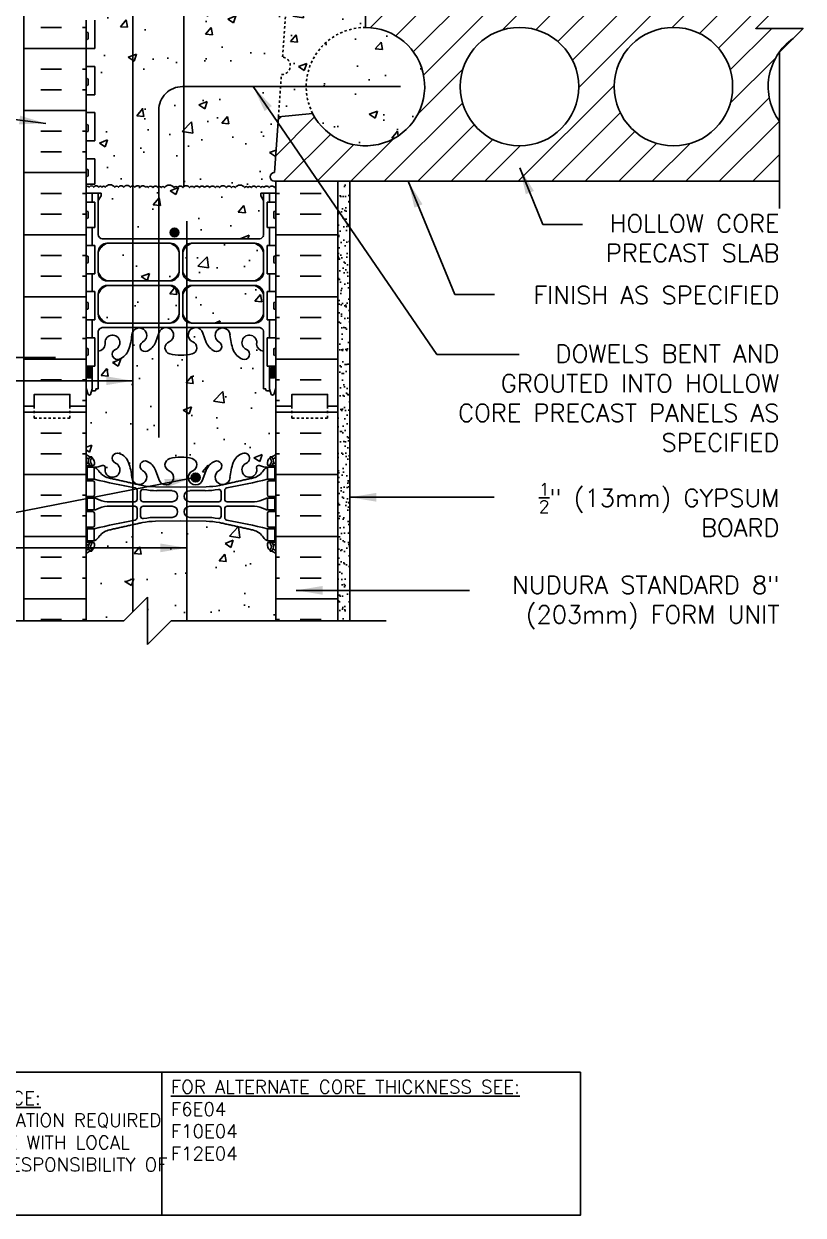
# Model space of a CAD drawing. Header units: inches. Extents: x 108 to 207.1, y 111.8 to 190.
# Drawn here: x 174.2 to 207.1, y 111.8 to 162.1 of the extents above; entities that cross this region are included whole.
import ezdxf

# ---------------------------------------------------------------- set-up
doc = ezdxf.new("R2010")
doc.units = ezdxf.units.IN
doc.header["$LTSCALE"] = 0.5
doc.header["$MEASUREMENT"] = 0
doc.linetypes.add('DASHED2', pattern=[0.375, 0.25, -0.125])
doc.linetypes.add('HIDDEN2', pattern=[0.1875, 0.125, -0.0625])
for name, color, linetype in [('HATCH', 12, 'Continuous'), ('Hidden2', 12, 'HIDDEN2'), ('line25', 2, 'Continuous'), ('LINE3', 3, 'Continuous'), ('LINE50', 5, 'Continuous'), ('LINE9', 9, 'Continuous'), ('TEXT', 4, 'Continuous'), ('Web_Edge', 9, 'Continuous')]:
    doc.layers.add(name, color=color, linetype=linetype)
doc.styles.add('DIM', font='romans.shx', dxfattribs={"width": 0.7})
doc.styles.add('ROMANS', font='romans.shx', dxfattribs={"height": 0.75})
doc.styles.get("Standard").update_dxf_attribs({"font": 'romans.shx', "height": 0.75})
doc.dimstyles.new('ext_12', dxfattribs={"dimscale": 12, "dimtxt": 0.09375, "dimasz": 0.09375, "dimexe": 0.09375, "dimexo": 0.0625, "dimgap": 0.0625, "dimtad": 1, "dimdec": 1, "dimzin": 3, "dimdsep": 46, "dimlunit": 4, "dimtxsty": 'DIM', "dimcen": 0.09, "dimdle": 0.09375, "dimclrt": 4, "dimadec": 0, "dimazin": 0, "dimtfac": 1, "dimtdec": 1, "dimtmove": 2, "dimatfit": 3, "dimfxl": 1, "dimfrac": 2, "dimtolj": 1, "dimtzin": 0, "dimarcsym": 0})

msp = doc.modelspace()

# ---------------------------------------------------------------- hatches: boundary and pattern name
at = {"layer": 'HATCH'}
h = msp.add_hatch(dxfattribs=at)
h.set_pattern_fill('AR-CONC', color=256, scale=0.5)
h.set_pattern_definition([(50, (0, 0), (3.5863, -0.31376), [0.375, -4.125]), (355, (0, 0), (-0.693757, 3.76096), [0.3, -3.3]), (100.4514, (0.299, -0.026), (2.892544, 3.4472), [0.3187, -3.50571]), (46.1842, (0, 1), (5.33621, -0.8276), [0.5625, -6.1875]), (96.6356, (0.4447, 0.931), (4.67331, 4.87059), [0.47805, -5.25857]), (351.1842, (0, 1), (4.67331, 4.87059), [0.45, -4.95]), (21, (0.5, 0.75), (2.984535, -2.013094), [0.375, -4.125]), (326, (0.5, 0.75), (1.216577, 3.62575), [0.3, -3.3]), (71.4514, (0.7487, 0.5822), (4.20111, 1.612656), [0.3187, -3.50571]), (37.5, (0, 0), (0.060799, 1.664469), [0, -3.26, 0, -3.35, 0, -3.3125]), (7.5, (0, 0), (1.315348, 1.972059), [0, -1.91, 0, -3.185, 0, -1.2625]), (327.5, (-1.115, 0), (2.669112, -0.1127744), [0, -1.25, 0, -3.9, 0, -5.175]), (317.5, (-1.615, 0), (2.91593, 0.500525), [0, -1.625, 0, -2.59, 0, -3.675])])
edge = h.paths.add_edge_path()
edge.add_arc((184.502, 139.399), 0.5, 46.2109, 66.4218)
edge.add_line((184.702, 139.857), (184.612, 139.857))
edge.add_line((184.612, 139.857), (184.612, 139.898))
edge.add_arc((184.752, 140.106), 0.25, 180, 235.9442, ccw=False)
edge.add_line((184.502, 140.106), (184.502, 140.173))
edge.add_arc((184.564, 140.173), 0.0625, 90, 180, ccw=False)
edge.add_line((184.564, 140.236), (184.612, 140.236))
edge.add_line((184.612, 140.236), (184.612, 140.306))
edge.add_line((184.612, 140.306), (184.507, 140.306))
edge.add_arc((184.629, 140.648), 0.364, 212.0424, 250.3387, ccw=False)
edge.add_arc((183.706, 140.037), 0.743, 34.228, 73.8107)
edge.add_spline(control_points=[(183.913, 140.751), (182.476, 141.071)], knot_values=[0, 0, 1, 1], degree=1, periodic=0)
edge.add_arc((181.919, 138.14), 2.984, 79.2546, 90.0995)
edge.add_line((181.914, 141.124), (180.848, 141.14))
edge.add_line((180.848, 141.14), (179.781, 141.124))
edge.add_arc((179.776, 138.14), 2.984, 89.9005, 100.7454)
edge.add_spline(control_points=[(179.219, 141.071), (177.782, 140.751)], knot_values=[0, 0, 1, 1], degree=1, periodic=0)
edge.add_arc((177.989, 140.037), 0.743, 106.1893, 145.772)
edge.add_arc((177.066, 140.648), 0.364, 289.6613, 327.9576, ccw=False)
edge.add_line((177.189, 140.306), (177.084, 140.306))
edge.add_line((177.084, 140.306), (177.084, 140.236))
edge.add_line((177.084, 140.236), (177.131, 140.236))
edge.add_arc((177.131, 140.173), 0.0625, 0, 90, ccw=False)
edge.add_line((177.194, 140.173), (177.194, 140.106))
edge.add_arc((176.944, 140.106), 0.25, 304.0558, 360, ccw=False)
edge.add_line((177.084, 139.898), (177.084, 139.857))
edge.add_line((177.084, 139.857), (176.994, 139.857))
edge.add_arc((177.194, 139.399), 0.5, 113.5782, 133.7891)
edge.add_line((176.848, 139.759), (176.848, 136.927))
edge.add_line((176.848, 136.927), (178.435, 136.927))
edge.add_line((178.435, 136.927), (179.435, 137.927))
edge.add_line((179.435, 137.927), (179.435, 136.927))
edge.add_line((179.435, 136.927), (179.435, 135.927))
edge.add_line((179.435, 135.927), (180.435, 136.927))
edge.add_line((180.435, 136.927), (184.848, 136.927))
edge.add_line((184.848, 136.927), (184.848, 139.759))
h.paths.add_polyline_path([(184.848, 145.986), (184.848, 146.746), (184.769, 146.504, -0.725737), (184.663, 146.485), (184.614, 146.635), (184.488, 146.635, -0.414214), (184.438, 146.685), (184.438, 146.715), (184.338, 146.715), (184.338, 148.316, -0.380392), (184.045, 148.612, 2.087231), (183.611, 148.387, -1), (183.447, 147.978, -0.21345), (183.055, 148.367, -0.069923), (182.918, 149.011, 1.629604), (182.447, 148.71, -1.059167), (182.241, 148.328, -0.16372), (181.919, 148.682), (181.776, 149.069, 1.612474), (181.345, 148.709, -0.734872), (181.322, 148.198, -0.068475), (180.848, 148.136, -0.068475), (180.373, 148.198, -0.734872), (180.35, 148.709, 1.612474), (179.919, 149.069), (179.776, 148.682, -0.16372), (179.454, 148.328, -1.059167), (179.248, 148.71, 1.629604), (178.777, 149.011, -0.069923), (178.64, 148.367, -0.21345), (178.248, 147.978, -1), (178.084, 148.387, 2.087231), (177.651, 148.612, -0.380397), (177.358, 148.316), (177.358, 146.715), (177.258, 146.715), (177.258, 146.685, -0.414214), (177.208, 146.635), (177.081, 146.635), (177.039, 146.504, -0.725737), (176.933, 146.485), (176.848, 146.746), (176.848, 145.986), (176.848, 143.952, 0.088416), (176.994, 143.854), (177.084, 143.854), (177.084, 143.813, -0.249069), (177.194, 143.606), (177.194, 143.538, -0.414214), (177.131, 143.476), (177.084, 143.476), (177.084, 143.406), (177.189, 143.406, 0.085348), (177.518, 143.481, -0.669601), (177.651, 143.361, 2.087231), (178.084, 143.586, -1), (178.248, 143.994, -0.21345), (178.64, 143.605, -0.069923), (178.777, 142.961, 1.629604), (179.248, 143.262, -1.059167), (179.454, 143.644, -0.16372), (179.776, 143.29), (179.919, 142.903, 1.612474), (180.35, 143.263, -0.734872), (180.373, 143.774, -0.068475), (180.848, 143.836, -0.068475), (181.322, 143.774, -0.734872), (181.345, 143.263, 1.612474), (181.776, 142.903), (181.919, 143.29, -0.16372), (182.241, 143.644, -1.059167), (182.447, 143.262, 1.629604), (182.918, 142.961, -0.069923), (183.055, 143.605, -0.21345), (183.447, 143.994, -1), (183.611, 143.586, 2.087231), (184.045, 143.361, -0.669601), (184.177, 143.481, 0.085348), (184.507, 143.406), (184.612, 143.406), (184.612, 143.476), (184.564, 143.476, -0.414214), (184.502, 143.538), (184.502, 143.606, -0.249069), (184.612, 143.813), (184.612, 143.854), (184.702, 143.854, 0.088416), (184.848, 143.952)])
h.paths.add_polyline_path([(180.771, 150.713, 0.225652), (180.396, 151.088), (177.733, 151.088, 0.225652), (177.358, 150.713), (177.358, 149.872, 0.225652), (177.733, 149.497), (180.396, 149.497, 0.225652), (180.771, 149.872)])
h.paths.add_polyline_path([(180.771, 152.494, 0.225652), (180.396, 152.869), (177.733, 152.869, 0.225652), (177.358, 152.494), (177.358, 151.654, 0.225652), (177.733, 151.279), (180.396, 151.279, 0.225652), (180.771, 151.654)])
h.paths.add_polyline_path([(184.338, 152.494, 0.225652), (183.963, 152.869), (181.299, 152.869, 0.225652), (180.924, 152.494), (180.924, 151.654, 0.225652), (181.299, 151.279), (183.963, 151.279, 0.225652), (184.338, 151.654)])
h.paths.add_polyline_path([(184.338, 149.872), (184.338, 150.713, 0.225652), (183.963, 151.088), (181.299, 151.088, 0.225652), (180.924, 150.713), (180.924, 149.872, 0.225652), (181.299, 149.497), (183.963, 149.497, 0.225652)])
h.paths.add_polyline_path([(184.338, 154.674), (184.218, 154.874), (184.218, 154.986), (184.848, 154.986), (184.848, 155.264, 0.139223), (184.799, 155.225, 0.520567), (184.572, 155.225, 0.507124), (184.353, 155.225, 0.592026), (184.227, 155.225, 0.520567), (184.024, 155.225, 0.520567), (183.817, 155.225, 0.520567), (183.679, 155.225, 0.520567), (183.54, 155.225, 0.520567), (183.142, 155.225, 0.520567), (182.982, 155.225, 0.520567), (182.761, 155.225, 0.520567), (182.48, 155.225, 0.520567), (182.294, 155.225, 0.520567), (182.066, 155.225, 0.507124), (181.848, 155.225, 0.507124), (181.629, 155.225, 0.520567), (181.402, 155.225, 0.520567), (181.215, 155.225, 0.520567), (180.934, 155.225, 0.520567), (180.713, 155.225, 0.520567), (180.553, 155.225, 0.520567), (180.155, 155.225, 0.520567), (180.016, 155.225, 0.520567), (179.878, 155.225, 0.520567), (179.671, 155.225, 0.520567), (179.468, 155.225, 0.498871), (179.348, 155.239, 0.507124), (179.129, 155.239, 0.520567), (178.902, 155.239, 0.520567), (178.715, 155.239, 0.520567), (178.434, 155.239, 0.520567), (178.213, 155.239, 0.520567), (178.053, 155.239, 0.520567), (177.655, 155.239, 0.520567), (177.516, 155.239, 0.520567), (177.378, 155.239, 0.520567), (177.171, 155.239, 0.520567), (176.968, 155.239, 0.498871), (176.848, 155.253), (176.848, 154.986), (177.478, 154.986), (177.478, 154.874), (177.358, 154.674), (177.358, 153.205, 0.268156), (177.519, 153.057), (184.176, 153.057, 0.268138), (184.338, 153.205)])
h.paths.add_polyline_path([(184.962, 158.205), (185.087, 159.992, 0.932515), (185.139, 160.738), (185.331, 163.486), (177.417, 163.486, 0.366745), (177.173, 163.275), (177.173, 162.291), (177.213, 162.291), (177.213, 161.091), (176.848, 161.091), (176.848, 160.341), (177.213, 160.341), (177.213, 159.141), (176.848, 159.141), (176.848, 158.391), (177.213, 158.391), (177.213, 157.191), (176.848, 157.191), (176.848, 156.441), (177.213, 156.441), (177.213, 155.361), (176.848, 155.361), (176.848, 155.253, -0.498871), (176.968, 155.239, -0.520567), (177.171, 155.239, -0.520567), (177.378, 155.239, -0.520567), (177.516, 155.239, -0.520567), (177.655, 155.239, -0.520567), (178.053, 155.239, -0.520567), (178.213, 155.239, -0.520567), (178.434, 155.239, -0.520567), (178.715, 155.239, -0.520567), (178.902, 155.239, -0.520567), (179.129, 155.239, -0.507124), (179.348, 155.239, -0.498871), (179.468, 155.225, -0.520567), (179.671, 155.225, -0.520567), (179.878, 155.225, -0.520567), (180.016, 155.225, -0.520567), (180.155, 155.225, -0.520567), (180.553, 155.225, -0.520567), (180.713, 155.225, -0.520567), (180.934, 155.225, -0.520567), (181.215, 155.225, -0.520567), (181.402, 155.225, -0.520567), (181.629, 155.225, -0.507124), (181.848, 155.225, -0.507124), (182.066, 155.225, -0.520567), (182.294, 155.225, -0.520567), (182.48, 155.225, -0.520567), (182.761, 155.225, -0.520567), (182.982, 155.225, -0.520567), (183.142, 155.225, -0.520567), (183.54, 155.225, -0.520567), (183.679, 155.225, -0.520567), (183.817, 155.225, -0.520567), (184.024, 155.225, -0.520567), (184.227, 155.225, -0.592026), (184.353, 155.225, -0.507124), (184.572, 155.225, -0.520567), (184.799, 155.225, -0.139223), (184.848, 155.264), (184.848, 155.486), (184.798, 155.486, -1), (184.798, 155.861)])
h.paths.add_polyline_path([(188.637, 161.986), (188.637, 163.486), (186.346, 163.486), (186.346, 163.088), (186.253, 162.901), (186.159, 163.088), (186.159, 163.486), (185.331, 163.486), (185.139, 160.738, -0.932515), (185.087, 159.992), (184.962, 158.205), (186.407, 158.357, -0.559194)])
h.paths.add_polyline_path([(188.637, 161.986, 0.559194), (186.407, 158.357, 1.788289)])
h.paths.add_polyline_path([(184.848, 166.021, 0.088416), (184.702, 166.118), (184.612, 166.118), (184.612, 166.16, -0.249069), (184.502, 166.367), (184.502, 166.434, -0.414214), (184.564, 166.497), (184.612, 166.497), (184.612, 166.567), (184.507, 166.567, 0.085348), (184.177, 166.491, -0.669601), (184.045, 166.612, 2.087231), (183.611, 166.387, -1), (183.447, 165.978, -0.21345), (183.055, 166.367, -0.069923), (182.918, 167.011, 1.702394), (182.468, 166.699, -0.940793), (182.265, 166.315, -0.173075), (181.919, 166.682), (181.776, 167.069, 1.612474), (181.345, 166.709, -0.734872), (181.322, 166.198, -0.068475), (180.848, 166.136, -0.068475), (180.373, 166.198, -0.734872), (180.35, 166.709, 1.612474), (179.919, 167.069), (179.776, 166.682, -0.173075), (179.43, 166.315, -0.940793), (179.227, 166.699, 1.702394), (178.777, 167.011, -0.069923), (178.64, 166.367, -0.21345), (178.248, 165.978, -1), (178.084, 166.387, 2.087231), (177.651, 166.612, -0.669601), (177.518, 166.491, 0.085348), (177.189, 166.567), (177.084, 166.567), (177.084, 166.497), (177.131, 166.497, -0.414214), (177.194, 166.434), (177.194, 166.367, -0.249069), (177.084, 166.16), (177.084, 166.118), (176.994, 166.118, 0.088416), (176.848, 166.021), (176.848, 163.986), (176.848, 162.291), (176.924, 162.291), (176.924, 163.293, -0.379483), (177.415, 163.736), (185.535, 163.736), (185.535, 163.986), (184.848, 163.986)])
edge = h.paths.add_edge_path()
edge.add_arc((184.752, 169.867), 0.25, 124.0558, 180, ccw=False)
edge.add_line((184.612, 170.074), (184.612, 170.116))
edge.add_line((184.612, 170.116), (184.702, 170.116))
edge.add_arc((184.502, 170.574), 0.5, 293.5782, 313.7891)
edge.add_line((184.848, 170.213), (184.848, 172.986))
edge.add_line((184.848, 172.986), (179.861, 172.986))
edge.add_line((179.861, 172.986), (178.861, 173.986))
edge.add_line((178.861, 173.986), (178.861, 171.986))
edge.add_line((178.861, 171.986), (177.861, 172.986))
edge.add_line((177.861, 172.986), (176.848, 172.986))
edge.add_line((176.848, 172.986), (176.848, 170.213))
edge.add_arc((177.194, 170.574), 0.5, 226.2109, 246.4218)
edge.add_line((176.994, 170.116), (177.084, 170.116))
edge.add_line((177.084, 170.116), (177.084, 170.074))
edge.add_arc((176.944, 169.867), 0.25, 0, 55.9442, ccw=False)
edge.add_line((177.194, 169.867), (177.194, 169.799))
edge.add_arc((177.131, 169.799), 0.0625, -90, 0, ccw=False)
edge.add_line((177.131, 169.737), (177.084, 169.737))
edge.add_line((177.084, 169.737), (177.084, 169.667))
edge.add_line((177.084, 169.667), (177.189, 169.667))
edge.add_arc((177.066, 169.324), 0.364, 34.9775, 70.3387, ccw=False)
edge.add_arc((177.989, 169.935), 0.743, 212.7919, 253.8107)
edge.add_spline(control_points=[(177.782, 169.221), (179.219, 168.901)], knot_values=[0, 0, 1, 1], degree=1, periodic=0)
edge.add_arc((179.776, 171.833), 2.984, 259.2546, 270.0995)
edge.add_line((179.781, 168.849), (180.848, 168.833))
edge.add_line((180.848, 168.833), (181.914, 168.849))
edge.add_arc((181.919, 171.833), 2.984, 269.9005, 280.7454)
edge.add_spline(control_points=[(182.476, 168.901), (183.913, 169.221)], knot_values=[0, 0, 1, 1], degree=1, periodic=0)
edge.add_arc((183.706, 169.935), 0.743, 286.1893, 327.2081)
edge.add_arc((184.629, 169.324), 0.364, 109.6613, 145.0225, ccw=False)
edge.add_line((184.507, 169.667), (184.612, 169.667))
edge.add_line((184.612, 169.667), (184.612, 169.737))
edge.add_line((184.612, 169.737), (184.564, 169.737))
edge.add_arc((184.564, 169.799), 0.0625, 180, 270, ccw=False)
edge.add_line((184.502, 169.799), (184.502, 169.867))
edge = h.paths.add_edge_path()
edge.add_arc((184.502, 178.403), 0.5, 46.2109, 66.4218)
edge.add_line((184.702, 178.861), (184.612, 178.861))
edge.add_line((184.612, 178.861), (184.612, 178.903))
edge.add_arc((184.752, 179.11), 0.25, 180, 235.9442, ccw=False)
edge.add_line((184.502, 179.11), (184.502, 179.177))
edge.add_arc((184.564, 179.177), 0.0625, 90, 180, ccw=False)
edge.add_line((184.564, 179.24), (184.612, 179.24))
edge.add_line((184.612, 179.24), (184.612, 179.31))
edge.add_line((184.612, 179.31), (184.507, 179.31))
edge.add_arc((184.629, 179.652), 0.364, 214.9775, 250.3387, ccw=False)
edge.add_arc((183.706, 179.041), 0.743, 32.7919, 73.8107)
edge.add_spline(control_points=[(183.913, 179.755), (182.476, 180.076)], knot_values=[0, 0, 1, 1], degree=1, periodic=0)
edge.add_arc((181.919, 177.144), 2.984, 79.2546, 90.0995)
edge.add_line((181.914, 180.128), (180.848, 180.144))
edge.add_line((180.848, 180.144), (179.781, 180.128))
edge.add_arc((179.776, 177.144), 2.984, 89.9005, 100.7454)
edge.add_spline(control_points=[(179.219, 180.076), (177.782, 179.755)], knot_values=[0, 0, 1, 1], degree=1, periodic=0)
edge.add_arc((177.989, 179.041), 0.743, 106.1893, 147.2081)
edge.add_arc((177.066, 179.652), 0.364, 289.6613, 325.0225, ccw=False)
edge.add_line((177.189, 179.31), (177.084, 179.31))
edge.add_line((177.084, 179.31), (177.084, 179.24))
edge.add_line((177.084, 179.24), (177.131, 179.24))
edge.add_arc((177.131, 179.177), 0.0625, 0, 90, ccw=False)
edge.add_line((177.194, 179.177), (177.194, 179.11))
edge.add_arc((176.944, 179.11), 0.25, 304.0558, 360, ccw=False)
edge.add_line((177.084, 178.903), (177.084, 178.861))
edge.add_line((177.084, 178.861), (176.994, 178.861))
edge.add_arc((177.194, 178.403), 0.5, 113.5782, 133.7891)
edge.add_line((176.848, 178.764), (176.848, 175.486))
edge.add_line((176.848, 175.486), (177.861, 175.486))
edge.add_line((177.861, 175.486), (178.861, 174.486))
edge.add_line((178.861, 174.486), (178.861, 176.486))
edge.add_line((178.861, 176.486), (179.861, 175.486))
edge.add_line((179.861, 175.486), (184.848, 175.486))
edge.add_line((184.848, 175.486), (184.848, 178.764))
h.paths.add_polyline_path([(180.848, 182.84, -0.068475), (181.322, 182.778, -0.734872), (181.345, 182.267, 1.612474), (181.776, 181.908), (181.919, 182.294, -0.173075), (182.265, 182.661, -0.940793), (182.468, 182.278, 1.702394), (182.918, 181.965, -0.069923), (183.055, 182.609, -0.21345), (183.447, 182.998, -1), (183.611, 182.59, 2.087231), (184.045, 182.365, -0.669601), (184.177, 182.485, 0.085348), (184.507, 182.41), (184.612, 182.41), (184.612, 182.48), (184.564, 182.48, -0.414214), (184.502, 182.542), (184.502, 182.61, -0.249069), (184.612, 182.817), (184.612, 182.859), (184.702, 182.859, 0.088416), (184.848, 182.956), (184.848, 183.584, 0.259173), (184.396, 183.364, 0.520567), (183.896, 183.364, 0.520567), (183.51, 183.364, 0.336749), (182.848, 183.47, 0.336749), (182.186, 183.364, 0.520567), (181.799, 183.364, 0.520567), (181.299, 183.364, 0.520567), (180.452, 183.364, 0.520567), (180.17, 183.364, 0.520567), (179.276, 183.364, 0.520567), (178.536, 183.364, 0.520567), (177.843, 183.364, 0.520567), (177.623, 183.364, 0.321585), (176.848, 183.39), (176.848, 182.956, 0.088416), (176.994, 182.859), (177.084, 182.859), (177.084, 182.817, -0.249069), (177.194, 182.61), (177.194, 182.542, -0.414214), (177.131, 182.48), (177.084, 182.48), (177.084, 182.41), (177.189, 182.41, 0.085348), (177.518, 182.485, -0.669601), (177.651, 182.365, 2.087231), (178.084, 182.59, -1), (178.248, 182.998, -0.21345), (178.64, 182.609, -0.069923), (178.777, 181.965, 1.702394), (179.227, 182.278, -0.940793), (179.43, 182.661, -0.173075), (179.776, 182.294), (179.919, 181.908, 1.612474), (180.35, 182.267, -0.734872), (180.373, 182.778, -0.068475)])
h = msp.add_hatch(dxfattribs=at)
h.set_pattern_fill('INSUL', color=256, scale=7, style=0)
h.set_pattern_definition([(0, (-2749.314, -251.0233), (0, 2.625), []), (0, (-2749.314, -250.1483), (0, 2.625), [0.875, -0.875]), (0, (-2749.314, -249.2733), (0, 2.625), [0.875, -0.875])])
h.paths.add_polyline_path([(174.223, 145.986), (174.66, 145.986), (174.66, 146.486), (176.16, 146.486), (176.16, 145.986), (176.848, 145.986), (176.848, 163.986), (176.16, 163.986), (176.16, 164.486), (174.66, 164.486), (174.66, 163.986), (174.223, 163.986)])
h = msp.add_hatch(dxfattribs=at)
h.set_pattern_fill('ANSI31', color=256, scale=8, style=0)
h.paths.add_polyline_path([(206.112, 158.02, -0.416736), (206.689, 161.524), (207.112, 161.947), (206.112, 161.947), (205.112, 161.947), (206.112, 162.947), (206.112, 163.486), (189.375, 163.486), (188.637, 163.486), (188.637, 161.986, -1.788289), (186.407, 158.357), (184.962, 158.205), (184.798, 155.861, 1.144675), (184.848, 155.493), (184.848, 155.486), (206.112, 155.486)])
h.paths.add_polyline_path([(192.637, 159.486, -1), (197.637, 159.486, -1)], flags=16)
h.paths.add_polyline_path([(199.137, 159.486, -1), (204.137, 159.486, -1)], flags=16)
h = msp.add_hatch(dxfattribs=at)
h.set_pattern_fill('INSUL', color=256, scale=7, style=0)
h.set_pattern_definition([(180, (3111.0092, -251.0233), (0, 2.625), []), (180, (3111.0092, -250.1483), (0, 2.625), [0.875, -0.875]), (180, (3111.0092, -249.2733), (0, 2.625), [0.875, -0.875])])
h.paths.add_polyline_path([(187.473, 155.486), (184.848, 155.486), (184.848, 145.986), (185.535, 145.986), (185.535, 146.486), (187.035, 146.486), (187.035, 145.986), (187.473, 145.986)])
h = msp.add_hatch(dxfattribs=at)
h.set_pattern_fill('AR-SAND', color=256, scale=0.25, style=0)
h.set_pattern_definition([(37.5, (12.0139, -12.6201), (-0.01574834, 0.48170594), [0, -0.38, 0, -0.425, 0, -0.40625]), (7.5, (12.0139, -12.6201), (0.4424442, 0.7055365), [0, -0.205, 0, -0.3425, 0, -0.13125]), (327.5, (11.7064, -12.6201), (0.7785355, 0.00141476), [0, -0.125, 0, -0.45, 0, -0.5875]), (317.5, (11.7064, -12.6201), (0.7515317, 0.2194189), [0, -0.0625, 0, -0.295, 0, -0.3375])])
h.paths.add_polyline_path([(187.473, 145.927), (187.473, 136.927), (187.973, 136.927), (187.973, 155.486), (187.473, 155.486)])
h = msp.add_hatch(dxfattribs=at)
h.set_pattern_fill('INSUL', color=256, scale=7, style=0)
h.set_pattern_definition([(0, (-2749.314, -269.0233), (0, 2.625), []), (0, (-2749.314, -268.1483), (0, 2.625), [0.875, -0.875]), (0, (-2749.314, -267.2733), (0, 2.625), [0.875, -0.875])])
h.paths.add_polyline_path([(174.223, 136.927), (176.848, 136.927), (176.848, 145.986), (176.16, 145.986), (176.16, 146.486), (174.66, 146.486), (174.66, 145.986), (174.223, 145.986)])
h = msp.add_hatch(dxfattribs=at)
h.set_pattern_fill('INSUL', color=256, scale=7, style=0)
h.set_pattern_definition([(180, (3111.0092, -269.0233), (0, 2.625), []), (180, (3111.0092, -268.1483), (0, 2.625), [0.875, -0.875]), (180, (3111.0092, -267.2733), (0, 2.625), [0.875, -0.875])])
h.paths.add_polyline_path([(184.848, 136.927), (187.473, 136.927), (187.473, 145.986), (187.035, 145.986), (187.035, 146.486), (185.535, 146.486), (185.535, 145.986), (184.848, 145.986)])
at = {"layer": 'LINE3'}
h = msp.add_hatch(color=256, dxfattribs=at)
h.paths.add_polyline_path([(180.76, 153.359, 0.831395), (180.391, 153.359)])
h.paths.add_polyline_path([(180.763, 153.325, 0.045935), (180.76, 153.359), (180.391, 153.359, 0.045935), (180.388, 153.325, 1)])
h = msp.add_hatch(color=256, dxfattribs=at)
h.paths.add_polyline_path([(181.656, 143.01, 0.831395), (181.287, 143.01)])
h.paths.add_polyline_path([(181.659, 142.976, 0.045935), (181.656, 143.01), (181.287, 143.01, 0.045935), (181.284, 142.976, 1)])

# ---------------------------------------------------------------- linework, layer by layer
at = {"layer": 'HATCH'}
for points in [[(179.348, 155.239, 0.507124), (179.129, 155.239, 0.520567), (178.902, 155.239, 0.520567), (178.715, 155.239, 0.520567), (178.434, 155.239, 0.520567), (178.213, 155.239, 0.520567), (178.053, 155.239, 0.520567), (177.655, 155.239, 0.520567), (177.516, 155.239, 0.520567), (177.378, 155.239, 0.520567), (177.171, 155.239, 0.520567), (176.968, 155.239, 0.520567), (176.844, 155.249)], [(181.848, 155.225, 0.507124), (181.629, 155.225, 0.520567), (181.402, 155.225, 0.520567), (181.215, 155.225, 0.520567), (180.934, 155.225, 0.520567), (180.713, 155.225, 0.520567), (180.553, 155.225, 0.520567), (180.155, 155.225, 0.520567), (180.016, 155.225, 0.520567), (179.878, 155.225, 0.520567), (179.671, 155.225, 0.520567), (179.468, 155.225, 0.498871), (179.348, 155.239, 0.498871)], [(181.848, 155.225, -0.507124), (182.066, 155.225, -0.520567), (182.294, 155.225, -0.520567), (182.48, 155.225, -0.520567), (182.761, 155.225, -0.520567), (182.982, 155.225, -0.520567), (183.142, 155.225, -0.520567), (183.54, 155.225, -0.520567), (183.679, 155.225, -0.520567), (183.817, 155.225, -0.520567), (184.024, 155.225, -0.520567), (184.227, 155.225, -0.592026), (184.353, 155.225, -0.498871)], [(184.353, 155.225, -0.507124), (184.572, 155.225, -0.520567), (184.799, 155.225, -0.139223), (184.848, 155.264, -0.139223)]]:
    msp.add_lwpolyline(points, format="xyb", dxfattribs=at)
at = {"layer": 'Hidden2'}
for p, q in [((185.139, 160.738), (185.331, 163.486)), ((184.962, 158.205), (185.087, 159.992))]:
    msp.add_line(p, q, dxfattribs=at)
for centre, radius, start, end in [((188.637, 159.486), 2.5, 90, 206.8546), ((185.087, 160.367), 0.375, 270, 82)]:
    msp.add_arc(centre, radius, start, end, dxfattribs=at)
at = {"layer": 'line25'}
for p, q in [((188.637, 163.486), (188.637, 161.986)), ((176.848, 162.291), (176.848, 145.986)), ((177.213, 161.091), (177.213, 162.291)), ((176.848, 161.091), (177.213, 161.091)), ((176.848, 160.341), (177.213, 160.341)), ((177.213, 159.141), (177.213, 160.341)), ((176.848, 159.141), (177.213, 159.141)), ((176.848, 158.391), (177.213, 158.391)), ((177.213, 157.191), (177.213, 158.391)), ((184.798, 155.861), (184.962, 158.205)), ((184.962, 158.205), (186.407, 158.357)), ((176.848, 157.191), (177.213, 157.191)), ((176.848, 156.441), (177.213, 156.441)), ((177.213, 156.441), (177.213, 155.361)), ((176.848, 155.361), (177.213, 155.361)), ((184.798, 155.486), (206.112, 155.486)), ((184.848, 155.486), (184.848, 145.986)), ((185.535, 155.486), (206.112, 155.486)), ((176.848, 154.611), (177.213, 154.611)), ((177.213, 153.531), (177.213, 154.611)), ((184.848, 154.611), (184.483, 154.611)), ((184.483, 153.531), (184.483, 154.611)), ((176.848, 153.531), (177.213, 153.531)), ((184.848, 153.531), (184.483, 153.531)), ((176.848, 152.781), (177.213, 152.781)), ((177.213, 152.781), (177.213, 151.581)), ((184.848, 152.781), (184.483, 152.781)), ((184.483, 152.781), (184.483, 151.581)), ((176.848, 151.581), (177.213, 151.581)), ((184.848, 151.581), (184.483, 151.581)), ((176.848, 150.831), (177.213, 150.831)), ((177.213, 150.831), (177.213, 149.631)), ((184.848, 150.831), (184.483, 150.831)), ((184.483, 150.831), (184.483, 149.631)), ((176.848, 149.631), (177.213, 149.631)), ((184.848, 149.631), (184.483, 149.631)), ((176.848, 148.881), (177.213, 148.881)), ((177.213, 148.881), (177.213, 147.681)), ((184.848, 148.881), (184.483, 148.881)), ((184.483, 148.881), (184.483, 147.681)), ((176.848, 147.681), (177.213, 147.681)), ((184.848, 147.681), (184.483, 147.681)), ((176.848, 145.986), (176.848, 136.927)), ((184.848, 145.986), (184.848, 136.927))]:
    msp.add_line(p, q, dxfattribs=at)
for centre in [(195.137, 159.486), (201.637, 159.486)]:
    msp.add_circle(centre, 2.5, dxfattribs=at)
for centre, radius, start, end in [((188.637, 159.486), 2.5, 206.8546, 90), ((208.137, 159.486), 2.5, 125.4116, 215.9046), ((184.798, 155.674), 0.188, 90, 270)]:
    msp.add_arc(centre, radius, start, end, dxfattribs=at)
at = {"layer": 'LINE3'}
for p, q in [((180.976, 172.986), (180.976, 155.261)), ((178.824, 172.023), (178.824, 137.317)), ((181.098, 153.796), (181.098, 136.927))]:
    msp.add_line(p, q, dxfattribs=at)
msp.add_lwpolyline([(179.912, 144.671), (179.912, 158.486, -0.414214), (180.912, 159.486), (190.111, 159.486)], format="xyb", dxfattribs=at)
for centre in [(180.576, 153.325), (181.471, 142.976)]:
    msp.add_circle(centre, 0.188, dxfattribs=at)
at = {"layer": 'LINE50'}
for p, q in [((174.223, 145.986), (174.223, 163.986)), ((187.473, 145.927), (187.473, 155.486)), ((174.223, 136.927), (174.223, 145.986)), ((187.473, 136.927), (187.473, 145.986))]:
    msp.add_line(p, q, dxfattribs=at)
for points in [[(176.848, 145.986), (176.16, 145.986), (176.16, 146.486), (174.66, 146.486), (174.66, 145.986), (174.223, 145.986)], [(174.223, 145.986), (174.66, 145.986), (174.66, 146.486), (176.16, 146.486), (176.16, 145.986), (176.848, 145.986)], [(184.848, 145.986), (185.535, 145.986), (185.535, 146.486), (187.035, 146.486), (187.035, 145.986), (187.473, 145.986)], [(187.473, 145.986), (187.035, 145.986), (187.035, 146.486), (185.535, 146.486), (185.535, 145.986), (184.848, 145.986)]]:
    msp.add_lwpolyline(points, dxfattribs=at)
at = {"layer": 'LINE9'}
for p, q in [((176.848, 161.521), (176.848, 161.741)), ((176.848, 161.686), (176.848, 161.686)), ((176.848, 161.576), (176.848, 161.576)), ((176.888, 161.781), (176.888, 161.781)), ((176.928, 161.521), (176.928, 161.741)), ((176.888, 161.481), (176.888, 161.481)), ((176.848, 159.571), (176.848, 159.791)), ((176.848, 159.736), (176.848, 159.736)), ((176.848, 159.626), (176.848, 159.626)), ((176.888, 159.831), (176.888, 159.831)), ((176.888, 159.531), (176.888, 159.531)), ((176.928, 159.571), (176.928, 159.791)), ((176.848, 157.621), (176.848, 157.841)), ((176.848, 157.786), (176.848, 157.786)), ((176.848, 157.676), (176.848, 157.676)), ((176.888, 157.881), (176.888, 157.881)), ((176.888, 157.581), (176.888, 157.581)), ((176.928, 157.621), (176.928, 157.841)), ((176.848, 155.731), (176.848, 155.951)), ((176.848, 155.896), (176.848, 155.896)), ((176.848, 155.786), (176.848, 155.786)), ((176.888, 155.991), (176.888, 155.991)), ((176.888, 155.691), (176.888, 155.691)), ((176.928, 155.731), (176.928, 155.951)), ((187.973, 136.927), (187.973, 155.486)), ((176.848, 153.961), (176.848, 154.181)), ((176.848, 154.126), (176.848, 154.126)), ((176.848, 154.016), (176.848, 154.016)), ((176.888, 154.221), (176.888, 154.221)), ((176.928, 153.961), (176.928, 154.181)), ((184.768, 153.961), (184.768, 154.181)), ((184.808, 154.221), (184.808, 154.221)), ((184.848, 153.961), (184.848, 154.181)), ((184.848, 154.126), (184.848, 154.126)), ((184.848, 154.016), (184.848, 154.016)), ((176.888, 153.921), (176.888, 153.921)), ((184.808, 153.921), (184.808, 153.921)), ((176.848, 152.291), (176.848, 152.071)), ((176.848, 152.236), (176.848, 152.236)), ((176.848, 152.126), (176.848, 152.126)), ((176.888, 152.331), (176.888, 152.331)), ((176.888, 152.031), (176.888, 152.031)), ((176.928, 152.291), (176.928, 152.071)), ((184.768, 152.291), (184.768, 152.071)), ((184.808, 152.331), (184.808, 152.331)), ((184.808, 152.031), (184.808, 152.031)), ((184.848, 152.291), (184.848, 152.071)), ((184.848, 152.236), (184.848, 152.236)), ((184.848, 152.126), (184.848, 152.126)), ((176.848, 150.341), (176.848, 150.121)), ((176.848, 150.286), (176.848, 150.286)), ((176.848, 150.176), (176.848, 150.176)), ((176.888, 150.081), (176.888, 150.081)), ((176.928, 150.341), (176.928, 150.121)), ((184.768, 150.341), (184.768, 150.121)), ((184.808, 150.081), (184.808, 150.081)), ((184.848, 150.341), (184.848, 150.121)), ((184.848, 150.286), (184.848, 150.286)), ((184.848, 150.176), (184.848, 150.176)), ((173.712, 148.05), (175.558, 148.05)), ((176.848, 148.391), (176.848, 148.171)), ((176.848, 148.336), (176.848, 148.336)), ((176.848, 148.226), (176.848, 148.226)), ((176.888, 148.431), (176.888, 148.431)), ((176.888, 148.131), (176.888, 148.131)), ((176.928, 148.391), (176.928, 148.171)), ((184.768, 148.391), (184.768, 148.171)), ((184.808, 148.431), (184.808, 148.431)), ((184.808, 148.131), (184.808, 148.131)), ((184.848, 148.391), (184.848, 148.171)), ((184.848, 148.336), (184.848, 148.336)), ((184.848, 148.226), (184.848, 148.226)), ((179.435, 137.927), (178.435, 136.927)), ((179.435, 136.927), (179.435, 137.927)), ((168.265, 136.927), (178.435, 136.927)), ((179.435, 136.927), (179.435, 135.927)), ((179.435, 135.927), (180.435, 136.927)), ((180.435, 136.927), (189.511, 136.927))]:
    msp.add_line(p, q, dxfattribs=at)
msp.add_lwpolyline([(206.112, 169.104), (206.112, 162.947), (205.112, 161.947), (206.112, 161.947), (207.112, 161.947), (206.112, 160.947), (206.112, 154.335)], dxfattribs=at)
at = {"layer": 'LINE9', "linetype": 'DASHED2', "ltscale": 0.15}
for points in [[(176.16, 145.986), (176.16, 145.986), (176.16, 145.486), (174.66, 145.486), (174.66, 145.986), (174.66, 145.986)], [(176.16, 145.986), (176.16, 145.986), (176.16, 145.486), (174.66, 145.486), (174.66, 145.986), (174.66, 145.986)], [(185.535, 145.986), (185.535, 145.986), (185.535, 145.486), (187.035, 145.486), (187.035, 145.986), (187.035, 145.986)], [(185.535, 145.986), (185.535, 145.986), (185.535, 145.486), (187.035, 145.486), (187.035, 145.986), (187.035, 145.986)]]:
    msp.add_lwpolyline(points, dxfattribs=at)
at = {"layer": 'LINE9'}
for centre, start, end in [((176.888, 161.741), 90, 180), ((176.888, 161.741), 360, 90), ((176.888, 161.521), 180, 270), ((176.888, 161.521), 270, 0), ((176.888, 159.791), 90, 180), ((176.888, 159.571), 180, 270), ((176.888, 159.791), 360, 90), ((176.888, 159.571), 270, 0), ((176.888, 157.841), 90, 180), ((176.888, 157.621), 180, 270), ((176.888, 157.841), 360, 90), ((176.888, 157.621), 270, 0), ((176.888, 155.951), 90, 180), ((176.888, 155.731), 180, 270), ((176.888, 155.951), 360, 90), ((176.888, 155.731), 270, 0), ((176.888, 154.181), 90, 180), ((176.888, 154.181), 360, 90), ((184.808, 154.181), 90, 180), ((184.808, 154.181), 0, 90), ((176.888, 153.961), 180, 270), ((176.888, 153.961), 270, 0), ((184.808, 153.961), 180, 270), ((184.808, 153.961), 270, 0), ((176.888, 152.291), 90, 180), ((176.888, 152.071), 180, 270), ((176.888, 152.291), 0, 90), ((176.888, 152.071), 270, 0), ((184.808, 152.291), 90, 180), ((184.808, 152.071), 180, 270), ((184.808, 152.291), 360, 90), ((184.808, 152.071), 270, 0), ((176.888, 150.341), 90, 180), ((176.888, 150.121), 180, 270), ((176.888, 150.341), 0, 90), ((176.888, 150.121), 270, 0), ((184.808, 150.341), 90, 180), ((184.808, 150.121), 180, 270), ((184.808, 150.341), 360, 90), ((184.808, 150.121), 270, 0), ((176.888, 148.391), 90, 180), ((176.888, 148.171), 180, 270), ((176.888, 148.391), 0, 90), ((176.888, 148.171), 270, 0), ((184.808, 148.391), 90, 180), ((184.808, 148.171), 180, 270), ((184.808, 148.391), 360, 90), ((184.808, 148.171), 270, 0)]:
    msp.add_arc(centre, 0.04, start, end, dxfattribs=at)
at = {"layer": 'TEXT'}
msp.add_lwpolyline([(167.065, 117.854), (180.048, 117.854), (180.048, 111.816), (167.065, 111.816)], close=True, dxfattribs=at)
msp.add_lwpolyline([(180.048, 117.854), (197.709, 117.854), (197.709, 111.816), (180.048, 111.816)], dxfattribs=at)
at = {"layer": 'Web_Edge'}
for p, q in [((177.478, 154.986), (176.848, 154.986)), ((177.358, 154.986), (177.358, 153.205)), ((177.478, 154.874), (177.358, 154.674)), ((177.478, 154.874), (177.358, 154.674)), ((177.478, 154.986), (177.478, 154.874)), ((177.478, 154.986), (177.478, 154.874)), ((184.218, 154.986), (184.848, 154.986)), ((184.218, 154.986), (184.218, 154.874)), ((184.218, 154.986), (184.218, 154.874)), ((184.218, 154.874), (184.338, 154.674)), ((184.218, 154.874), (184.338, 154.674)), ((184.338, 154.986), (184.338, 153.205)), ((184.176, 153.057), (177.519, 153.057)), ((177.358, 152.494), (177.358, 151.654)), ((180.396, 152.869), (177.733, 152.869)), ((180.771, 152.494), (180.771, 151.654)), ((180.924, 152.495), (180.924, 151.654)), ((183.963, 152.869), (181.299, 152.869)), ((184.338, 152.494), (184.338, 151.654)), ((177.733, 151.279), (180.396, 151.279)), ((177.733, 151.088), (180.396, 151.088)), ((183.963, 151.279), (181.299, 151.279)), ((183.963, 151.088), (181.299, 151.088)), ((177.358, 149.872), (177.358, 150.713)), ((180.771, 149.872), (180.771, 150.713)), ((180.924, 149.871), (180.924, 150.712)), ((184.338, 149.872), (184.338, 150.713)), ((180.396, 149.497), (177.733, 149.497)), ((183.963, 149.497), (181.299, 149.497)), ((177.358, 149.162), (177.358, 146.715)), ((184.176, 149.31), (177.519, 149.31)), ((179.919, 149.069), (179.776, 148.682)), ((181.776, 149.069), (181.919, 148.682)), ((184.338, 149.162), (184.338, 146.715)), ((177.108, 146.715), (177.108, 147.681)), ((184.588, 146.715), (184.588, 147.681)), ((176.848, 146.746), (176.933, 146.485)), ((177.108, 146.715), (177.033, 146.485)), ((177.081, 146.635), (177.208, 146.635)), ((177.258, 146.715), (177.358, 146.715)), ((177.258, 146.715), (177.258, 146.685)), ((177.258, 146.685), (177.258, 146.685)), ((184.438, 146.715), (184.338, 146.715)), ((184.438, 146.715), (184.438, 146.685)), ((184.438, 146.685), (184.438, 146.685)), ((184.614, 146.635), (184.488, 146.635)), ((184.588, 146.715), (184.663, 146.485)), ((184.848, 146.746), (184.763, 146.485)), ((176.848, 143.576), (176.925, 143.576)), ((176.848, 143.476), (177.131, 143.476)), ((176.994, 143.854), (177.084, 143.854)), ((176.994, 143.476), (176.994, 143.406)), ((177.084, 143.854), (177.084, 143.813)), ((177.084, 143.476), (177.084, 143.406)), ((177.194, 143.606), (177.194, 143.538)), ((184.502, 143.606), (184.502, 143.538)), ((184.848, 143.476), (184.564, 143.476)), ((184.702, 143.854), (184.612, 143.854)), ((184.612, 143.854), (184.612, 143.813)), ((184.612, 143.476), (184.612, 143.406)), ((184.702, 143.476), (184.702, 143.406)), ((184.848, 143.576), (184.77, 143.576)), ((179.919, 142.903), (179.776, 143.29)), ((181.776, 142.903), (181.919, 143.29)), ((176.848, 142.836), (177.131, 142.836)), ((176.994, 142.906), (176.994, 142.836)), ((177.084, 142.906), (177.084, 142.836)), ((177.194, 142.773), (177.194, 142.238)), ((178.996, 142.436), (178.996, 142.051)), ((179.781, 142.587), (180.848, 142.572)), ((179.828, 142.42), (180.475, 142.42)), ((181.914, 142.587), (180.848, 142.572)), ((181.867, 142.42), (181.22, 142.42)), ((182.7, 142.436), (182.7, 142.051)), ((184.502, 142.773), (184.502, 142.238)), ((184.848, 142.836), (184.564, 142.836)), ((184.612, 142.906), (184.612, 142.836)), ((184.702, 142.906), (184.702, 142.836)), ((176.848, 142.176), (177.131, 142.176)), ((176.994, 142.176), (176.994, 142.106)), ((177.084, 142.176), (177.084, 142.106)), ((177.741, 141.95), (178.896, 141.951)), ((179.148, 142.374), (179.148, 142.051)), ((179.248, 141.951), (180.475, 141.951)), ((182.447, 141.951), (181.22, 141.951)), ((182.547, 142.374), (182.547, 142.051)), ((183.954, 141.95), (182.799, 141.951)), ((184.848, 142.176), (184.564, 142.176)), ((184.612, 142.176), (184.612, 142.106)), ((184.702, 142.176), (184.702, 142.106)), ((176.848, 141.536), (177.131, 141.536)), ((176.994, 141.536), (176.994, 141.606)), ((177.084, 141.536), (177.084, 141.606)), ((177.194, 140.938), (177.194, 141.473)), ((177.741, 141.761), (178.896, 141.76)), ((178.996, 141.276), (178.996, 141.66)), ((179.148, 141.338), (179.148, 141.66)), ((179.248, 141.76), (180.475, 141.76)), ((182.447, 141.76), (181.22, 141.76)), ((182.547, 141.338), (182.547, 141.66)), ((182.7, 141.276), (182.7, 141.66)), ((183.954, 141.761), (182.799, 141.76)), ((184.502, 140.938), (184.502, 141.473)), ((184.848, 141.536), (184.564, 141.536)), ((184.612, 141.536), (184.612, 141.606)), ((184.702, 141.536), (184.702, 141.606)), ((179.781, 141.124), (180.848, 141.14)), ((179.828, 141.292), (180.475, 141.292)), ((181.914, 141.124), (180.848, 141.14)), ((181.867, 141.292), (181.22, 141.292)), ((176.848, 140.876), (177.131, 140.876)), ((176.994, 140.806), (176.994, 140.876)), ((177.084, 140.806), (177.084, 140.876)), ((184.848, 140.876), (184.564, 140.876)), ((184.612, 140.806), (184.612, 140.876)), ((184.702, 140.806), (184.702, 140.876)), ((176.848, 140.236), (177.131, 140.236)), ((176.848, 140.136), (176.925, 140.136)), ((176.994, 140.236), (176.994, 140.306)), ((177.084, 140.236), (177.084, 140.306)), ((177.084, 139.857), (177.084, 139.898)), ((177.194, 140.106), (177.194, 140.173)), ((184.502, 140.106), (184.502, 140.173)), ((184.848, 140.236), (184.564, 140.236)), ((184.612, 140.236), (184.612, 140.306)), ((184.612, 139.857), (184.612, 139.898)), ((184.702, 140.236), (184.702, 140.306)), ((184.848, 140.136), (184.77, 140.136)), ((176.994, 139.857), (177.084, 139.857)), ((184.702, 139.857), (184.612, 139.857))]:
    msp.add_line(p, q, dxfattribs=at)
for points in [[(177.108, 154.986), (177.108, 154.611)], [(184.588, 154.986), (184.588, 154.611)], [(177.108, 153.531), (177.108, 152.781)], [(184.588, 153.531), (184.588, 152.781)], [(177.108, 151.581), (177.108, 150.831)], [(184.588, 151.581), (184.588, 150.831)], [(177.108, 149.631), (177.108, 148.881)], [(184.588, 149.631), (184.588, 148.881)], [(177.108, 147.681), (177.108, 146.865)], [(184.588, 147.681), (184.588, 146.865)], [(177.189, 141.856), (177.189, 142.106), (176.889, 142.106), (176.889, 141.856)], [(184.507, 141.856), (184.507, 142.106), (184.807, 142.106), (184.807, 141.856)], [(177.189, 141.856), (177.189, 141.606), (176.889, 141.606), (176.889, 141.856)], [(184.507, 141.856), (184.507, 141.606), (184.807, 141.606), (184.807, 141.856)]]:
    msp.add_lwpolyline(points, dxfattribs=at)
for points in [[(177.058, 147.625), (176.908, 147.625), (176.908, 147.185), (177.058, 147.185)], [(177.018, 147.565), (176.948, 147.565), (176.948, 147.185), (177.018, 147.185)], [(184.638, 147.625), (184.788, 147.625), (184.788, 147.185), (184.638, 147.185)], [(184.678, 147.565), (184.748, 147.565), (184.748, 147.185), (184.678, 147.185)], [(176.889, 142.906), (177.189, 142.906), (177.189, 143.406), (176.889, 143.406)], [(184.807, 142.906), (184.507, 142.906), (184.507, 143.406), (184.807, 143.406)], [(176.889, 140.806), (177.189, 140.806), (177.189, 140.306), (176.889, 140.306)], [(184.807, 140.806), (184.507, 140.806), (184.507, 140.306), (184.807, 140.306)]]:
    msp.add_lwpolyline(points, close=True, dxfattribs=at)
for centre, radius, start, end in [((177.566, 153.27), 0.219, 197.388, 257.4322), ((184.129, 153.27), 0.219, 282.5678, 342.6083), ((177.939, 152.288), 0.617, 109.5682, 160.4318), ((177.733, 152.494), 0.375, 90, 180), ((180.19, 152.288), 0.617, 19.5682, 70.4318), ((180.396, 152.494), 0.375, 360, 90), ((181.506, 152.288), 0.617, 109.5682, 160.4318), ((181.299, 152.494), 0.375, 90, 180), ((183.756, 152.288), 0.617, 19.5682, 70.4318), ((183.963, 152.494), 0.375, 360, 90), ((177.939, 151.86), 0.617, 199.5682, 250.4318), ((177.733, 151.654), 0.375, 180, 270), ((180.19, 151.86), 0.617, 289.5682, 340.4318), ((180.396, 151.654), 0.375, 270, 0), ((181.506, 151.86), 0.617, 199.5682, 250.4318), ((181.299, 151.654), 0.375, 180, 270), ((183.756, 151.86), 0.617, 289.5682, 340.4318), ((183.963, 151.654), 0.375, 270, 0), ((177.939, 150.506), 0.617, 109.5682, 160.4318), ((177.733, 150.713), 0.375, 90, 180), ((180.19, 150.506), 0.617, 19.5682, 70.4318), ((180.396, 150.713), 0.375, 360, 90), ((181.506, 150.506), 0.617, 109.5682, 160.4318), ((181.299, 150.713), 0.375, 90, 180), ((183.756, 150.506), 0.617, 19.5682, 70.4318), ((183.963, 150.713), 0.375, 360, 90), ((177.939, 150.079), 0.617, 199.5682, 250.4318), ((177.733, 149.872), 0.375, 180, 270), ((180.19, 150.079), 0.617, 289.5682, 340.4318), ((180.396, 149.872), 0.375, 270, 0), ((181.506, 150.079), 0.617, 199.5682, 250.4318), ((181.299, 149.872), 0.375, 180, 270), ((183.756, 150.079), 0.617, 289.5682, 340.4318), ((183.963, 149.872), 0.375, 270, 0), ((177.566, 149.096), 0.219, 102.5678, 162.6118), ((177.958, 148.674), 0.314, 293.8084, 191.4114), ((176.418, 149.176), 2.365, 339.9985, 355.6105), ((179.089, 148.98), 0.314, 296.0652, 177.2643), ((180.224, 148.996), 0.314, 293.8084, 166.5854), ((181.471, 148.996), 0.314, 13.4146, 246.1916), ((182.606, 148.98), 0.314, 2.7357, 243.9348), ((185.277, 149.176), 2.365, 184.3895, 200.0015), ((183.737, 148.674), 0.314, 348.5886, 246.1916), ((184.129, 149.096), 0.219, 17.3917, 77.4322), ((177.338, 148.629), 0.313, 273.5544, 356.8611), ((179.34, 148.513), 0.217, 121.463, 294.4736), ((179.089, 148.983), 0.75, 297.0295, 336.3062), ((180.442, 148.457), 0.268, 109.9662, 255.2108), ((181.253, 148.457), 0.268, 284.7892, 70.0338), ((182.606, 148.983), 0.75, 203.6938, 242.9705), ((182.355, 148.513), 0.217, 245.5264, 58.537), ((184.357, 148.629), 0.313, 183.1389, 266.4446), ((178.166, 148.182), 0.22, 111.8037, 291.8037), ((178.009, 148.611), 0.677, 290.6803, 338.8761), ((180.836, 149.89), 1.754, 254.7082, 270.3771), ((180.859, 149.89), 1.754, 269.6229, 285.2918), ((183.686, 148.611), 0.677, 201.1239, 249.3197), ((183.529, 148.182), 0.22, 248.1963, 68.1963), ((176.983, 146.512), 0.0567, 208.0725, 331.9275), ((177.208, 146.685), 0.05, 270, 0), ((184.488, 146.685), 0.05, 180, 270), ((184.713, 146.512), 0.0567, 208.0725, 331.9275), ((177.194, 144.313), 0.5, 226.2109, 250.5288), ((178.166, 143.79), 0.22, 68.1963, 248.1963), ((178.009, 143.361), 0.677, 21.1239, 69.3197), ((183.686, 143.361), 0.677, 110.6803, 158.8761), ((183.529, 143.79), 0.22, 291.8037, 111.8037), ((184.502, 144.313), 0.5, 289.4712, 313.7891), ((177.194, 144.313), 0.6, 234.7832, 245.0748), ((176.926, 143.595), 0.0196, 269.4032, 15.4901), ((177.187, 143.66), 0.25, 140.1145, 222.4609), ((176.932, 143.75), 0.021, 343.464, 63.9957), ((177.03, 143.791), 0.045, 321.448, 139.1879), ((177.036, 143.522), 0.045, 222.4609, 42.4609), ((176.944, 143.606), 0.25, 0, 70.5288), ((177.187, 143.66), 0.16, 140.0001, 222.4609), ((177.131, 143.538), 0.0625, 270, 0), ((177.134, 144.401), 0.997, 273.1538, 293.1467), ((177.56, 143.394), 0.0968, 340.1551, 110.4331), ((177.958, 143.299), 0.314, 168.5886, 66.1916), ((176.418, 142.796), 2.365, 4.3895, 20.0015), ((179.34, 143.459), 0.217, 65.5264, 238.537), ((179.089, 142.989), 0.75, 23.6938, 62.9705), ((180.442, 143.515), 0.268, 104.7892, 250.0338), ((180.836, 142.082), 1.754, 89.6229, 105.2918), ((180.859, 142.082), 1.754, 74.7082, 90.3771), ((181.253, 143.515), 0.268, 289.9662, 75.2108), ((182.606, 142.989), 0.75, 117.0295, 156.3062), ((182.355, 143.459), 0.217, 301.463, 114.4736), ((185.277, 142.796), 2.365, 159.9985, 175.6105), ((183.737, 143.299), 0.314, 113.8084, 11.4114), ((184.136, 143.394), 0.0968, 69.5669, 199.8449), ((184.561, 144.401), 0.997, 246.8533, 266.8462), ((184.752, 143.606), 0.25, 109.4712, 180), ((184.564, 143.538), 0.0625, 180, 270), ((184.659, 143.522), 0.045, 137.5391, 317.5391), ((184.666, 143.791), 0.045, 40.8121, 218.552), ((184.508, 143.66), 0.16, 317.5391, 39.9999), ((184.508, 143.66), 0.25, 317.5391, 39.8855), ((184.764, 143.75), 0.021, 116.0043, 196.536), ((184.77, 143.595), 0.0196, 164.5099, 270.5968), ((184.502, 144.313), 0.6, 294.9252, 305.2168), ((177.066, 143.063), 0.364, 34.9775, 70.3387), ((177.989, 143.674), 0.743, 212.7919, 253.8107), ((179.089, 142.992), 0.314, 182.7357, 63.9348), ((180.224, 142.976), 0.314, 193.4146, 66.1916), ((181.471, 142.976), 0.314, 113.8084, 346.5854), ((182.606, 142.992), 0.314, 116.0652, 357.2643), ((183.706, 143.674), 0.743, 286.1893, 327.2081), ((184.629, 143.063), 0.364, 109.6613, 145.0225), ((177.131, 142.773), 0.0625, 0, 90), ((183.997, 170.326), 28.253, 256.0552, 259.6343), ((178.896, 142.436), 0.1, 360, 79.6343), ((179.248, 142.374), 0.1, 79.2546, 180), ((179.776, 145.571), 2.984, 259.2546, 270.0995), ((179.823, 145.403), 2.984, 259.2546, 270.0995), ((180.475, 142.185), 0.234, 270, 90), ((181.22, 142.185), 0.234, 90, 270), ((181.872, 145.403), 2.984, 269.9005, 280.7454), ((181.919, 145.571), 2.984, 269.9005, 280.7454), ((182.447, 142.374), 0.1, 0, 100.7454), ((182.8, 142.436), 0.1, 100.3657, 180), ((177.698, 170.326), 28.253, 280.3657, 283.9448), ((184.564, 142.773), 0.0625, 90, 180), ((177.131, 142.238), 0.0625, 270, 0), ((177.184, 141.887), 0.219, 60.4937, 88.92), ((177.826, 143.107), 1.16, 242.5844, 265.8032), ((178.896, 142.051), 0.1, 270.0388, 360), ((179.248, 142.051), 0.1, 180, 270), ((182.447, 142.051), 0.1, 270, 0), ((182.8, 142.051), 0.1, 180, 269.9612), ((183.869, 143.107), 1.16, 274.1968, 297.4156), ((184.511, 141.887), 0.219, 91.08, 119.5063), ((184.564, 142.238), 0.0625, 180, 270), ((177.131, 141.473), 0.0625, 0, 90), ((177.184, 141.824), 0.219, 271.08, 299.5063), ((177.826, 140.604), 1.16, 94.1968, 117.4156), ((178.896, 141.66), 0.1, 0, 89.9612), ((179.248, 141.66), 0.1, 90, 180), ((180.475, 141.526), 0.234, 270, 90), ((181.22, 141.526), 0.234, 90, 270), ((182.447, 141.66), 0.1, 0, 90), ((182.8, 141.66), 0.1, 90.0388, 180), ((183.869, 140.604), 1.16, 62.5844, 85.8032), ((184.511, 141.824), 0.219, 240.4937, 268.92), ((184.564, 141.473), 0.0625, 90, 180), ((177.131, 140.938), 0.0625, 270, 0), ((183.997, 113.385), 28.253, 100.3657, 103.9448), ((178.896, 141.276), 0.1, 280.3657, 0), ((179.248, 141.338), 0.1, 180, 280.7454), ((179.776, 138.14), 2.984, 89.9005, 100.7454), ((179.823, 138.308), 2.984, 89.9005, 100.7454), ((181.872, 138.308), 2.984, 79.2546, 90.0995), ((181.919, 138.14), 2.984, 79.2546, 90.0995), ((182.447, 141.338), 0.1, 259.2546, 0), ((182.8, 141.276), 0.1, 180, 259.6343), ((177.698, 113.385), 28.253, 76.0552, 79.6343), ((184.564, 140.938), 0.0625, 180, 270), ((177.066, 140.648), 0.364, 289.6613, 325.0225), ((177.989, 140.037), 0.743, 106.1893, 147.2081), ((183.706, 140.037), 0.743, 32.7919, 73.8107), ((184.629, 140.648), 0.364, 214.9775, 250.3387), ((177.194, 139.399), 0.6, 114.9252, 125.2168), ((176.926, 140.116), 0.0196, 344.5099, 90.5968), ((177.187, 140.051), 0.25, 137.5391, 219.8855), ((176.932, 139.962), 0.021, 296.0043, 16.536), ((177.03, 139.92), 0.045, 220.8121, 38.552), ((177.036, 140.189), 0.045, 317.5391, 137.5391), ((177.187, 140.051), 0.16, 137.5391, 219.9999), ((176.944, 140.106), 0.25, 289.4712, 360), ((177.131, 140.173), 0.0625, 360, 90), ((184.564, 140.173), 0.0625, 90, 180), ((184.752, 140.106), 0.25, 180, 250.5288), ((184.659, 140.189), 0.045, 42.4609, 222.4609), ((184.666, 139.92), 0.045, 141.448, 319.1879), ((184.508, 140.051), 0.16, 320.0001, 42.4609), ((184.508, 140.051), 0.25, 320.1145, 42.4609), ((184.764, 139.962), 0.021, 163.464, 243.9957), ((184.77, 140.116), 0.0196, 89.4032, 195.4901), ((184.502, 139.399), 0.6, 54.7832, 65.0748), ((177.194, 139.399), 0.5, 109.4712, 133.7891), ((184.502, 139.399), 0.5, 46.2109, 70.5288)]:
    msp.add_arc(centre, radius, start, end, dxfattribs=at)
for points in [[(177.782, 142.96), (179.219, 142.64)], [(183.913, 142.96), (182.476, 142.64)], [(177.782, 140.751), (179.219, 141.071)], [(183.913, 140.751), (182.476, 141.071)]]:
    msp.add_open_spline(points, degree=1, dxfattribs=at)

# ---------------------------------------------------------------- texts
at = {"layer": 'TEXT', "char_height": 0.75, "attachment_point": 3, "style": 'ROMANS'}
for s, insert, width in [('HOLLOW CORE PRECAST SLAB', (206.112, 154.084), 12.93494), ('FINISH AS SPECIFIED', (206.112, 151.056), 15.67841), ('DOWELS BENT AND GROUTED INTO HOLLOW CORE PRECAST PANELS AS SPECIFIED', (206.112, 148.579), 15.19972), ('\\A1;{\\H0.7x;\\S1/2;}" (13mm) GYPSUM \\PBOARD', (206.112, 142.741), 17.21743), ('NUDURA STANDARD 8" (203mm) FORM UNIT', (206.112, 138.814), 17.21743)]:
    msp.add_mtext(s, dxfattribs=dict(at, insert=insert, width=width))
at = {"layer": 'TEXT', "char_height": 0.5625, "attachment_point": 4}
for s, insert, width in [('{\\LFOR ALTERNATE CORE THICKNESS SEE:\\P}F6E04\\PF10E04\\PF12E04', (180.424, 115.828), 23.33295), ('{\\LDISCLAIMER NOTICE:}\\PSPECIFIC INFORMATION REQUIRED FOR COMPLIANCE WITH LOCAL CODES IS THE RESPONSIBILITY OF THE DESIGNER', (167.432, 114.888), 14.00235)]:
    msp.add_mtext(s, dxfattribs=dict(at, insert=insert, width=width))

# ---------------------------------------------------------------- leaders
at = {"layer": 'TEXT'}
for points, override in [([(175.151, 157.934), (165.628, 159.131), (163.267, 159.131)], {"dimtad": 0}), ([(183.896, 159.486), (191.65, 148.174), (195.127, 148.174)], {"dimgap": 0.0625, "dimtad": 0}), ([(195.148, 156.051), (196.131, 153.659), (197.8, 153.659)], {"dimgap": 0.0625, "dimtad": 0}), ([(190.446, 155.486), (192.413, 150.701), (194.082, 150.701)], {"dimgap": 0.0625, "dimtad": 0}), ([(178.824, 147.063), (165.096, 147.063)], {"dimgap": 0.0625, "dimtad": 0}), ([(181.287, 142.941), (166.128, 140.003), (158.674, 140.003)], {"dimgap": 0.0625, "dimtad": 0}), ([(187.973, 142.14), (194.072, 142.14)], {"dimgap": 0.0625, "dimtad": 0}), ([(181.098, 140.003), (166.128, 140.003), (158.674, 140.003)], {"dimgap": 0.0625, "dimtad": 0}), ([(185.709, 138.209), (193.023, 138.209)], {"dimgap": 0.0625, "dimtad": 0})]:
    msp.add_leader(points, dimstyle='ext_12', override=override, dxfattribs=at)

doc.saveas('drawing.dxf')
